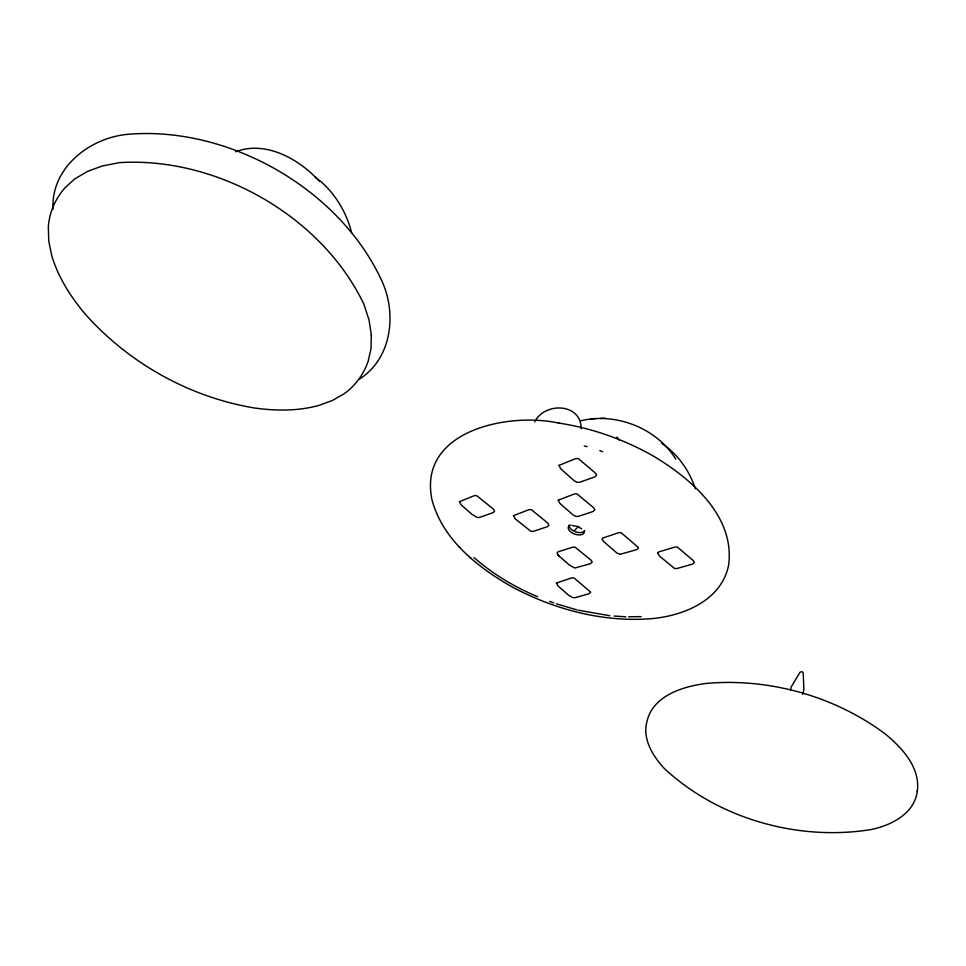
<?xml version="1.0" encoding="UTF-8"?>
<svg xmlns="http://www.w3.org/2000/svg" width="966" height="966" viewBox="0 0 966 966"><rect width="100%" height="100%" fill="white"/><g stroke="black" fill="none" stroke-linecap="round" stroke-linejoin="round"><path stroke-width="1.45" d="M917.302 791.408C920.501 767.825 902.522 748.336 885.834 734.402L885.508 734.16C835.143 696.438 770.131 678.108 707.474 683.3L707.112 683.336C683.759 686.198 652.907 695.218 646.942 721.566C642.124 738.966 653.04 756.354 664.427 768.598C718.656 819.047 798.822 841.458 871.61 829.468L871.996 829.371C891.715 825.121 914.826 813.263 917.326 790.852M790.623 689.76L791.154 687.055L800.053 672.191L802.118 671.648L803.217 673.036L803.893 689.567L802.649 694.397M534.778 421.852C544.595 401.759 581.508 403.003 581.134 428.783M574.589 530.298L578.719 526.398M359.618 378.986C391.689 358.495 396.869 314.24 382.162 281.577C340.286 189.59 229.98 126.401 129.601 134.177C90.744 136.798 50.739 167.299 53.021 209.187M235.619 151.759C265.867 140.118 299.52 159.318 319.553 181.499M580.88 420.753C615.922 412.216 656.832 428.216 675.717 459.067M591.023 418.785L595.503 418.616M600.405 418.411L605.175 418.23M628.612 616.779L641.183 616.622M620.136 554.303L636.606 549.666L638.079 548.724L638.285 547.432L621.09 532.664L618.735 532.664L602.325 538.183L602.168 539.475L603.847 541.685L616.779 552.926L620.039 554.291M572.114 525.504L576.714 526.253L581.725 528.788M614.207 616.042L625.811 616.815M558.324 422.999C508.321 412.168 417.602 430.462 431.983 499.772C442.5 539.487 477.289 567.03 511.461 586.567C551.767 608.23 597.556 621.053 643.525 619.17L644.539 619.097C678.386 617.938 720.962 602.748 728.557 565.46C735.392 516.677 691.596 478.991 653.982 456.435L653.463 456.145C624.121 439.373 591.735 428.083 558.324 422.999L558.964 423.12M609.86 615.74L578.368 610.21M584.237 445.881L587.087 446.654M576.992 609.92L556.452 603.822M599.814 450.639L602.615 451.629M549.69 601.432L553.747 602.869M537.712 596.71C514.576 587.159 492.865 574.033 473.992 557.575M315.17 177.176C333.512 190.242 346.275 211.3 351.684 232.951M661.867 443.43C677.758 454.129 689.543 470.696 695.375 488.893M558.746 555.812L569.662 565.255L574.758 568.032L590.54 563.649L592.194 561.971L591.132 560.256L575.072 547.179L572.79 547.167L558.022 551.827L556.996 553.156L558.746 555.812L557.66 554.689M469.983 557.43L470.684 558.106M458.935 546.659L459.744 547.444M616.876 437.043L619.194 440.061M584.804 530.781A8.428 4.613 19.9 0 1 575.664 531.831A8.428 4.613 19.9 0 1 569.034 525.238M584.201 530.781A8.44 4.613 19.9 0 1 573.84 533.763A8.44 4.613 19.9 0 1 570.652 524.936M371.318 335.105L371.004 348.69L368.179 361.127C363.663 374.313 355.259 385.941 343.799 393.971L332.401 400.467L318.828 405.454C297.806 411.19 275.708 410.973 254.263 407.954L253.949 407.906C189.421 397.038 128.973 363.204 85.491 314.385L85.262 314.131C70.711 296.888 58.286 277.483 51.766 255.736L48.723 240.908L48.348 226.612C49.399 212.242 55.4 198.73 64.855 187.923L74.744 178.915L87.616 171.368L102.179 166.019L119.337 162.662C216.626 156.432 321.666 215.913 363.904 304.23L369.024 319.988L371.318 335.105M459.43 501.716L461.18 504.916L471.855 514.274L477.023 517.378L479.498 517.438L493.046 512.68L494.532 511.388L493.481 509.154L476.661 495.63L474.391 495.643L459.43 501.716M513.477 515.639L515.192 518.839L530.829 531.288L533.317 531.348L547.384 526.687L548.917 525.383L547.915 523.161L531.324 509.65L529.03 509.65L513.477 515.639M558.964 465.37L560.715 468.8L574.456 480.947L577.076 482.275L579.588 482.275L594.827 476.926L596.614 475.03L595.479 473.123L578.248 458.548L575.808 458.572L558.964 465.37M558.227 500.183L559.93 503.479L573.309 515.12L575.857 516.387L578.308 516.412L593.112 511.485L594.851 509.686L593.752 507.85L576.98 493.88L574.613 493.892L558.227 500.183M556.476 583.005L558.07 586.012L568.708 595.322L572.838 597.616L575.241 597.688L589.055 593.728L590.661 592.122L573.961 577.897L571.751 577.873L556.476 583.005M657.774 552.938L659.416 556.005L674.497 568.443L677.057 568.503L692.513 564.084L694.337 562.345L693.322 560.582L677.347 547.082L674.956 547.082L658.836 551.888L657.774 552.938"/></g></svg>
